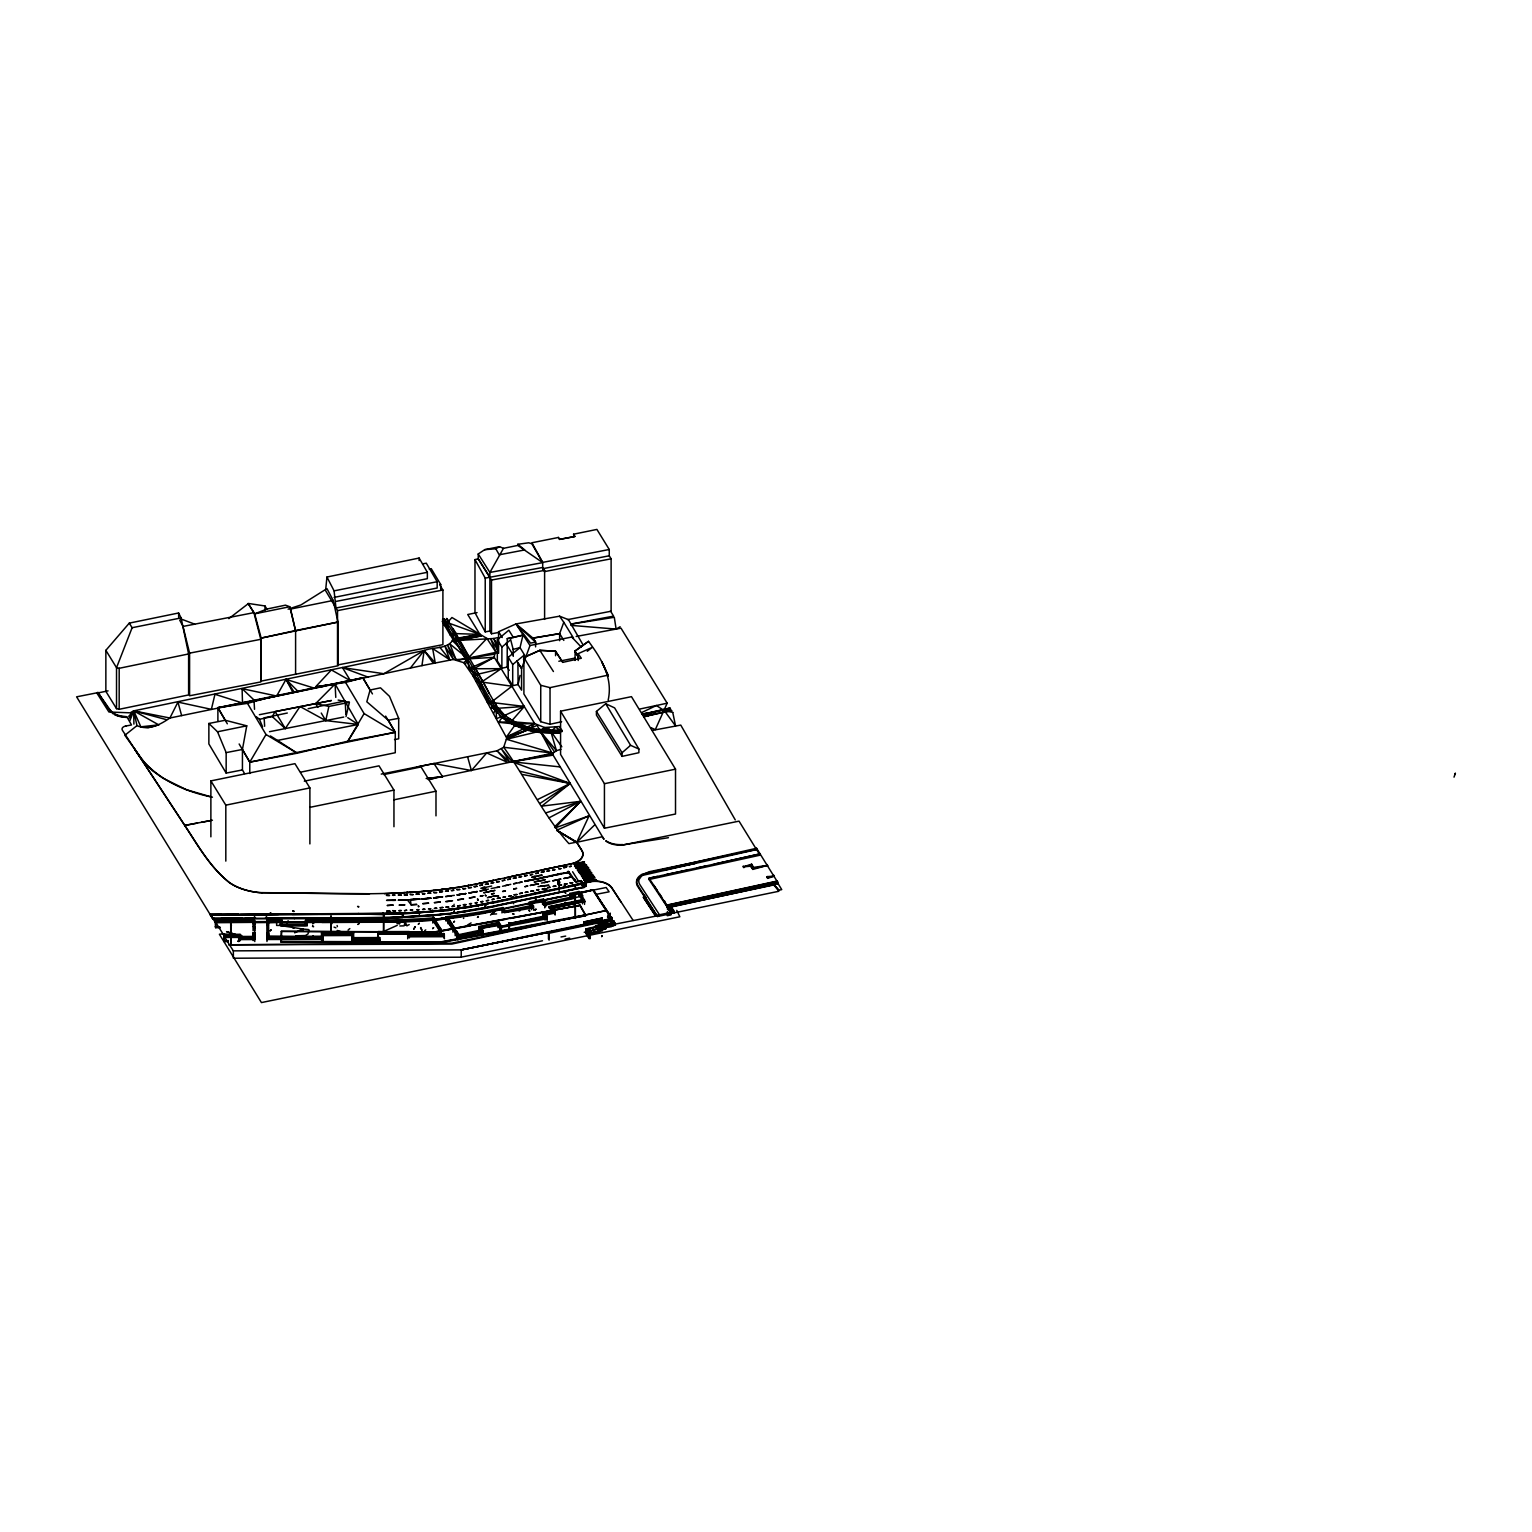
<?xml version="1.0" encoding="UTF-8"?>
<svg xmlns="http://www.w3.org/2000/svg" width="1532" height="1532" viewBox="0 0 1532 1532"><rect width="100%" height="100%" fill="white"/><g stroke="black" fill="none" stroke-linecap="round" stroke-linejoin="round"><path stroke-width="1.5" d="M105.861 650.334L105.861 691.334L116.528 708.665L119.17 709.297L188.608 694.934L188.608 653.953L181.102 617.913L178.593 612.992L129.282 623.122L105.861 650.334L116.528 667.684L116.528 708.665M119.17 709.297L119.19 668.297L116.528 667.684L132.116 627.718L129.282 623.122M496.1 906.063L449.834 913.781L384.704 918.53L212.718 918.874L210.363 915.025L278.498 914.451M240.294 934.941L223.653 934.999L215.686 922.283L253.029 922.264L254.676 928.181M446.77 618.602L448.819 621.8L446.789 618.43M463.985 908.323L493.898 902.405L448.646 910.41L401.863 914.029L210.363 915.025M583.883 880.153L585.281 876.534L583.596 876.4M585.473 866.748L585.454 878.008L585.798 867.763L584.515 867.227L585.664 867.112L582.045 867.782M586.545 934.635L589.188 938.695L590.318 938.465L587.139 932.548L586.009 932.777L589.188 937.641L590.28 936.32L590.299 937.412C581.605 929.847 612.819 935.497 599.108 924.849L599.127 925.864L585.99 928.909L586.009 933.831L587.139 933.601M585.128 868.012L585.875 886.262C585.071 882.738 586.718 885.802 584.803 884.5L585.933 886.434L585.952 884.768L585.53 886.415M586.545 932.528L588.173 930.996L588.173 932.05L586.009 931.724L587.139 931.494L586.009 931.724L590.318 938.465M587.062 934.386L589.226 933.658L588.116 932.854L587.062 934.386L587.139 929.388L586.009 929.637L590.299 936.358L589.188 936.588M587.656 934.386L587.599 933.084M587.656 932.299L587.656 931.245M588.116 934.941L588.116 935.995L589.226 934.712M588.633 935.746L588.633 934.692M588.671 923.413L588.671 921.307M589.743 937.603L588.633 936.799L588.633 937.852L590.28 937.354M585.837 930.441L589.188 935.535L590.28 935.267L587.139 929.388M602.306 929.752L605.676 929.005L602.325 922.417L610.215 920.272C619.407 927.013 605.14 928.871 606.021 921.192L602.21 922.092M611.115 558.816L609.257 555.79L609.257 549.49L596.905 529.421L573.543 534.208L574.845 536.506L559.62 539.379L558.318 537.502L531.872 542.768L542.692 562.397L542.692 568.717L544.607 571.589L611.115 558.816L611.115 611.23L567.549 619.637M610.751 918.53L612.053 918.223L612.149 920.387L610.081 920.828L610.751 918.549C606.653 916.806 609.602 911.54 609.621 916.519L607.572 916.979L613.355 925.615L615.424 925.194L614.121 921.153L612.838 921.441M613.451 925.232C608.07 930.613 602.478 912.67 609.545 926.056M614.16 921.153L614.198 923.317L612.149 923.777L612.8 921.498M760.063 855.143L756.578 849.571L642.502 875.385A17.733 9.977 -0.3 0 0 640.587 876.515A17.733 9.996 -0.1 0 0 637.676 886.415L657.477 916.5L671.533 913.551L659.603 894.056M657.477 916.5L637.676 885.113A17.733 9.996 -0.1 0 1 640.606 875.212A17.733 9.977 -0.3 0 1 642.502 874.063L756.578 848.268L756.578 849.571M509.237 670.384L507.188 667.09L507.245 638.633L522.987 635.129L520.018 647.634L508.241 657.285L508.241 678.408L512.703 685.666L518.084 684.555L520.057 675.42M593.899 877.147C589.954 879.406 578.119 877.951 588.633 875.385M585.875 886.262C585.281 877.664 584.803 873.738 585.473 878.008L585.281 876.227L584.439 879.081M586.162 866.901L585.76 885.975M584.726 867.533L585.722 867.706L585.856 886.243M585.818 876.4C586.43 884.596 586.775 871.153 585.55 878.851M585.703 884.883L585.473 867.418C584.975 887.602 585.454 876.4 584.573 867.399L585.052 866.576M585.09 878.966L584.726 867.342L587.675 866.576L585.664 866.135M585.798 873.834C586.603 875.327 584.707 873.757 587.369 874.695M586.469 878.755L586.22 876.534L586.22 878.736M584.918 876.878C585.569 882.681 583.922 874.389 585.473 877.913M586.316 884.941L585.205 885.151L585.569 867.629L585.703 878.487L586.105 876.84M230.911 920.253L230.815 944.689L230.681 920.234M390.296 912.402L388.036 912.689L389.377 912.632M575.343 894.228L575.343 918.453L575.209 893.979M583.577 878.296L585.53 877.913L585.454 876.323L585.511 884.902L584.745 867.074M388.554 912.593L389.588 912.555M575.017 660.464L575.132 651.043L588.537 641.333C601.272 658.645 613.145 677.584 608.166 700.143M388.802 912.517L390.737 911.923M390.2 912.306L387.979 911.387M559.142 881.245L559.142 890.724M583.979 924.428L583.864 921.862L583.845 924.236M334.091 597.403L427.351 578.675L427.351 572.298L419.117 558.05L326.948 577.028L334.091 590.854L335.968 608.013L437.175 588.02L437.175 581.72L426.317 563.202L423.138 563.776M566.591 866.767L565.174 866.997L565.768 866.212M667.435 911.559L667.32 915.696L670.939 914.949L666.975 905.067L777.126 881.053L777.72 882.011L777.72 883.773L667.607 907.787L666.975 905.067M582.945 878.43C582.849 874.427 587.177 880.019 584.879 876.4M584.86 877.989L585.492 877.051M584.86 878.947L584.764 876.515L585.703 877.108M585.377 874.676L586.507 875.021M280.93 942.218L281.275 931.36L435.758 931.896L579.881 905.469L585.722 915.676L440.737 942.716L280.93 941.74L440.737 942.218L585.722 915.676M281.677 931.571L281.352 941.433L440.661 941.912L585.167 914.987M585.281 886.626L585.55 867.591M100.748 697.003L97.914 692.636L76.6 696.83L210.095 914.413L238.245 914.164M582.39 876.63L584.994 876.113L585.205 878.698M586.124 873.987L586.028 875.155M237.881 941.012L238.571 941.357M238.13 941.318L239.107 941.108M126.045 725.977L131.503 724.981L126.83 716.708L121.162 716.019A17.082 9.766 1.7 0 1 110.381 710.293L97.914 692.636M517.759 545.43L517.854 544.281L528.751 542.788L531.872 543.764L542.692 562.627L489.895 572.451L478.233 553.99L484.667 549.682L499.509 546.694L503.473 548.322L517.759 545.43L542.692 562.627M126.735 717.129L123.594 716.823A17.867 10.169 1.8 0 1 114.804 714.429L109.73 710.465M403.625 922.551L403.337 921.575M114.785 714.429L114.766 714.755A17.848 10.169 1.8 0 0 123.575 717.148L126.696 717.455M561.344 729.845L559.486 726.551L544.549 727.509L534.649 723.564L494.262 657.324L494.645 654.087L498.34 650.928L493.725 638.518L452.438 640.721C446.138 649.549 433.211 646.734 424.173 650.525L133.744 710.867L130.143 712.82L108.944 712.016L96.918 693.134L108.063 690.875M485.089 888.962L484.61 886.798L480.837 888.292L485.51 888.33M485.318 894.975L486.219 896.009L485.261 895.416M350.483 680.744L342.44 667.588L383.862 673.716L421.932 665.616L424.173 650.525L383.862 673.716L350.483 680.744L331.372 669.924L315.898 686.508M444.625 618.947L453.606 633.539L452.438 640.721C475.609 661.422 481.623 694.245 503.128 716.076C519.52 729.558 541.639 733.196 562.282 731.492L555.446 727.125L550.907 731.875L556.461 750.661L552.956 753.15L428.788 779.386M559.123 885.63L559.678 882.126L558.433 880.134L557.878 883.658L559.678 885.515L558.433 880.134L559.678 885.515L557.878 883.658L559.678 882.126L557.878 880.249L557.878 883.658M565.634 865.676L564.925 866.154M585.626 874.351L586.086 874.197M416.551 767.072L497 750.795L503.702 747.271L506.728 738.06L472.699 675.459L463.87 662.724L453.357 659.469L421.932 665.616M479.937 688.557L480.952 682.487L501.194 668.68L468.869 668.756L467.777 658.568L453.606 633.539L450.236 635.033L442.174 621.264M242.439 769.926L226.161 773.086L208.869 743.939L208.869 723.468L225.223 720.251L246.748 725.823L242.439 749.454L242.439 769.926L244.526 773.545M270.858 913.57C270.877 912.957 269.575 912.612 270.743 912.861M270.532 920.138L271.509 920.502L270.858 919.449M293.933 911.559L292.765 910.793L293.876 910.946M293.914 917.477L294.508 918.625L293.589 918.013M358.737 907.001L357.588 906.427L358.699 906.58M358.335 913.474L359.311 914.278L358.411 913.761M383.345 914.413L382.962 913.129L383.804 913.8M383.402 920.196L384.092 921.67L383.862 920.272M403.299 916.27L402.476 914.93L403.395 915.715M419.04 912.88L419.404 914.202L419.04 912.785M454.276 910.851L454.046 912.172L454.487 911.291M513.431 896.603L512.416 896.718L513.392 897.178M513.335 903.478L513.756 903.727M528.866 904.282L528.578 903.574M565.289 885.936L564.14 885.362L565.174 885.439M564.963 892.716L565.863 893.213L565.289 892.198M312.643 925.749L313.6 926.726L312.471 926.381M330.931 923.145L331.927 923.7L331.199 922.379M477.697 900.184L477.544 898.786L478.156 900.261M478.539 906.618L477.888 905.91M528.904 910.602L529.823 911.214L529.21 909.97M535.76 892.83L535.032 892.39M535.683 898.614L535.53 900.012L535.97 899.131M574.864 880.632L574.557 879.119L574.749 880.555M574.73 886.568L575.745 887.641L574.998 886.224M293.512 911.406L293.206 911.119M418.562 906.925L418.159 905.699L419.002 906.35M433.441 917.477L433.633 918.587L433.001 917.093M523.504 659.469L524.48 654.892L520.018 647.634L513.163 649.377L513.258 656.366M388.094 912.727L389.32 912.363M346.002 716.593L349.392 702.326L328.882 706.424L325.741 720.595L269.498 731.702M610.291 913.129L610.234 914.547M463.43 918.453L463.813 918.108M589.169 936.55C589.609 933.658 594.244 930.939 598.418 931.667L596.963 927.971M599.989 927.205L607.457 923.375L603.646 924.294M288.016 920.77L288.342 921.077M345.294 920.751L344.106 920.655L345.332 920.617M403.778 920.885L404.333 920.215M576.262 894.535L575.955 894.152M595.431 927.09L595.699 926.056M598.744 925.271L599.012 924.236M597.94 930.939L598.208 929.905M601.253 929.139L600.333 926.094M603.302 925.385L603.57 924.351M231.466 921.115L230.872 920.406M595.757 925.979L602.631 924.332L595.565 925.673L596.695 929.024M602.133 922.149L602.038 923.451L606.193 921.441M546.713 889.46L544.53 890.13L545.775 890.245M254.523 709.297L254.044 700.871L362.835 677.776L370.093 690.013L366.818 701.79L388.285 720.251L395.275 732.277L395.275 752.729L300.578 772.166M608.261 914.642L607.572 916.979L609.621 916.519L609.621 914.413M610.272 917.649L609.621 919.909L611.689 919.468L615.424 925.194M613.355 925.615L615.328 923.03M610.291 920.751L606.749 921.326M611.555 922.685L608.166 923.49M504.641 878.008L572.834 863.473A17.829 10.322 0.3 0 0 581.892 850.643L576.702 842.313L589.111 815.809L556.691 830.267L576.702 842.313L602.287 836.759L604.01 839.287L553.109 755.123L537.081 725.345L506.517 739.267L552.956 753.131L503.702 747.271C526.453 778.582 542.864 814.756 568.927 843.634L576.645 842.14L581.911 850.49A17.829 10.494 -0.6 0 1 581.222 858.475A17.829 10.303 0 0 1 571.225 863.818L481.891 882.872C409.619 898.48 335.182 892.869 261.857 892.735M312.834 919.104L311.858 918.894L312.585 919.947M454.161 904.282L453.97 904.416M309.158 930.345L308.009 933.946L305.404 935.554L295.887 935.784M1454.021 777.145L1455.4 773.124L1454.921 774.541M545.373 889.632L545.928 888.886M498.589 653.341L498.589 631.739L515.978 623.945L529.995 645.527L521.589 668.546L521.589 690.166L518.084 684.555L517.931 663.069L521.589 668.546L516.763 660.809M576.166 636.469L621.015 628.177L667.167 703.188L655.332 729.596L651.023 727.738M559.64 640.702L559.64 633.616L563.795 622.279L559.563 616.19L515.978 623.945L530.532 643.095L535.606 642.176L535.606 646.887M129.933 720.595L133.744 710.867L169.899 718.01L276.66 696.026L286.005 679.385L314.347 688.174M465.517 664.237L467.777 658.568L486.889 638.404L496.023 652.345L458.26 660.177M331.314 916.213L330.682 916.059M433.365 910.908L432.503 910.065L433.384 911.329M493.63 713.337L495.966 708.416L524.346 706.463L511.094 721.668L498.609 722.3L503.128 716.076L524.346 706.463L487.329 701.943L480.952 682.487L472.699 675.459L501.194 668.68M490.527 915.083L492.519 912.957M276.66 696.026L242.094 688.653L242.516 703.035L214.959 694.283L211.378 709.354L177.942 702.096L169.899 718.01C160.439 724.464 148.719 731.051 136.98 725.613L124.858 735.264L144.908 763.376L152.702 770.883L162.852 778.122L186.368 789.689L211.378 796.946M254.733 934.233L253.163 937.067L240.313 937.105L240.294 934.309L223.653 934.367L224.227 941.586L228.364 941.567M444.72 625.611L451.94 617.511L486.889 638.404M256.418 716.842L259.444 719.293L272.236 716.555L275.147 711.614L331.391 700.507M217.889 721.323L217.889 707.688L247.475 703.36L266.013 734.517L249.773 762.132L249.773 773.507M385.662 716.114L395.275 732.277L347.86 741.201L358.258 724.464L335.087 684L315.975 686.757L345.581 682.449L364.099 713.586L347.86 741.201L297.189 753.208L249.773 762.132L239.145 743.977M403.242 920.617L404.276 920.292M231.045 920.502L231.715 921.058M585.569 867.284L585.779 876.859M128.937 718.374L133.744 710.867L166.031 719.542M503.473 548.322L489.895 572.451L489.895 631.031L491.504 633.769L498.436 632.505M272.236 716.555L285.278 728.6L300.023 706.52L325.741 720.595L358.258 724.464L347.745 717.723M529.727 729.251L506.556 736.854L515.729 724.081L534.649 723.564L529.727 729.251L506.728 738.06M585.645 867.552C583.022 865.14 586.852 884.692 585.875 876.419M410.385 668.067L424.173 650.525L435.26 662.858L432.656 648.553L449.814 659.832L444.912 646.121L453.357 659.469L447.497 645.163L456 659.583L494.262 657.324L473.503 668.967M485.07 888.637L485.472 887.928M575.189 879.885L574.079 879.732L575.113 880.23M544.186 889.039L545.124 889.498M404.467 924.6L405.712 923.202L404.467 924.6L407.014 925.654L409.197 924.639M585.722 884.634L585.205 886.377L585.339 876.859L585.511 884.577M331.18 916.327L331.065 933.543L331.238 916.749M383.709 914.298L383.594 931.322L383.575 914.547M402.916 916.098L402.265 915.37L403.261 916.002M381.238 774.1L433.958 763.53L471.416 770.539L486.716 752.94L507.36 762.285L497 750.795L509.582 761.864L501.538 749.052L512.224 761.806L570.23 783.446L541.753 806.138L580.628 801.313L555.197 827.874L589.111 815.809M444.299 624.922L446.635 622.318L479.88 634.363L467.72 614.504L477.065 612.589M565.117 866.901L566.878 866.614M128.707 716.325L133.744 710.867L158.754 724.866L148.374 727.585L140.848 726.819L133.744 710.867L133.897 724.119M463.87 662.724L467.777 658.568L494.645 654.087M317.89 707.382L315.649 703.609L335.087 684L335.776 697.386M554.584 826.859L580.628 801.313L545.909 812.898M576.702 842.313L594.416 825.173M622.069 756.387L622.069 752.748L630.59 745.318L638.882 749.052L638.882 752.71L622.069 756.387L596.427 715.08L596.427 711.442L605.695 703.724L614.619 707.899L638.882 749.052M485.567 912.363L484.208 912.612L533.098 902.348L529.287 903.171L531.489 906.561L528.348 907.231L530.876 905.623L531.489 906.561L505.177 912.229L502.975 908.84L467.03 915.447L501.979 909.28L504.2 912.727L533.519 907.825L531.317 903.516L542.539 901.831L544.741 905.316L574.079 898.384L571.876 895.014L578.062 893.845L582.486 900.165L548.82 907.672L552.937 911.693L542.864 914.049L545.047 917.63L499.853 926.458L497.957 923.451L480.856 927.052L480.856 931.245M604.891 926.209C618.756 922.781 610.655 924.256 605.638 927.99L602.421 923.049L602.631 924.332M507.188 667.09L501.883 668.201L497.325 660.924L497.325 639.802L508.835 630.207L513.373 637.484L522.987 635.129M501.883 668.201L501.883 647.078L510.099 640.223M512.703 685.666L512.703 664.543L524.48 654.892M506.517 739.267L540.087 731.147L544.549 727.509M587.273 651.272L592.386 647.289L578.1 653.685L578.215 660.503M348.204 929.886L349.851 928.583M491.734 701.828L511.937 686.221L475.916 681.28M588.537 641.333L574.73 651.119L578.732 657.879L575.132 651.043M424.67 930.652L425.762 929.924M540.068 803.381L570.23 783.446L520.363 771.343M321.529 933.754L340.793 933.16L347.572 931.494M664.543 900.835L664.601 902.195M467.317 925.156L471.09 922.896M570.862 625.362L616.113 629.097L620.115 626.722M301.249 930.671L299.276 931.111L302.838 929.024L308.755 929.598M299.276 931.111L302.857 929.024L302.934 930.02L302.857 929.024L280.433 925.539L280.394 922.398L268.387 922.8L268.54 938.58M231.447 925.424L231.255 925.06M288.38 925.711L287.327 925.251M231.198 925.098L231.313 925.405M519.884 910.851L519.08 910.966M484.667 549.682L495.793 548.762L499.509 546.694M433.02 911.272L434.399 911.214L431.507 911.483L463.985 907.844M286.848 923.853L287.135 924.524M575.687 897.541L574.251 897.024L575.247 897.58M549.03 817.82L580.628 801.313M228.843 618.622L248.222 603.704L253.91 612.647L260.785 639.323L260.785 681.932L189.585 695.777L189.585 653.149L183.017 626.435L179.704 620.096M537.655 799.513L570.23 783.446L522.278 774.464M641.889 712.457L656.405 705.505L667.167 703.188M399.622 923.7L399.143 922.015L399.622 923.7L396.941 923.566M294.642 932.835L302.857 929.024M494.262 657.324L468.869 668.756L476.72 674.808M506.556 736.854L534.649 723.564L511.094 721.668M578.1 653.685L581.337 658.243L562.761 662.36L555.58 651.138L539.838 650.353L523.906 657.534L540.739 685.302L540.739 721.725L550.026 724.272L561.65 721.725M485.414 888.675L485.242 887.909M562.761 662.36L555.331 651.177L539.838 650.353L523.906 657.324L523.906 693.958L540.739 721.725M670.193 708.244L643.421 715.329M554.469 751.791L540.087 731.147L548.36 727.777L561.823 746.793M378.098 933.926L397.248 925.347M266.855 609.047L254.676 613.853L248.203 603.436L264.998 605.963L266.855 609.047L285.45 605.159L289.797 606.729L295.599 630.916L295.599 674.233M503.128 716.076L496.56 718.604L495.966 708.416L487.329 701.943M389.473 911.827L388.802 911.655M601.118 902.329L609.142 914.029L593.324 889.92M493.17 912.861L494.472 912.421M560.942 749.301L556.461 750.68L540.087 731.147M565.557 866.116L564.523 866.346M247.475 703.36L264.749 698.707L217.889 707.688L225.223 720.251M345.581 682.449L362.835 677.776L372.448 693.919M312.624 923.815L313.964 922.953M588.575 929.445L591.314 933.007L587.694 928.641L591.275 933.026M599.069 924.179L606.212 922.456L606.021 921.192M587.694 928.737L590.471 933.199M589.322 928.794L596.254 926.879M597.02 927.913L603.857 925.251M601.597 928.028L608.702 925.309M598.284 929.847L605.121 927.186M440.699 589.226L440.699 584.477L439.684 584.707L442.901 590.031L442.901 644.666L337.519 664.984L337.519 610.617L325.588 590.624L326.948 577.028M542.864 914.049L552.937 911.693M773.603 884.002L777.72 883.045L781.741 889.613L778.85 890.245L773.603 884.002L778.831 891.279L673.027 913.091L669.139 905.91L667.626 906.235L673.027 913.091M586.009 929.637L589.092 928.909L592.271 933.792M598.763 930.575L609.257 926.381M599.261 931.475L592.252 933.314L589.092 928.909M585.013 863.608L578.943 864.048M714.084 864.182L760.063 853.879L777.126 881.379L667.014 905.297M574.864 864.067L578.311 863.301M579.058 863.148L580.322 862.861M579.747 862.995L584.496 861.942L573.294 863.531M573.964 864.259L575.534 863.914M574.768 864.967L579.67 863.895M575.783 865.618L577.2 865.312M576.051 865.561L577.947 865.14M583.845 863.857L577.392 865.274M582.198 865.101L586.622 865.044L583.903 865.618M576.281 866.384L575.209 866.614L582.849 864.967M578.885 866.691L575.055 866.652M580.283 866.403L579.211 866.633M582.792 865.867L584.86 865.408M491.657 886.032L485.433 887.392M582.677 866.767L586.354 865.982M490.566 891.26L495.028 890.398L483.806 892.754M490.776 891.222L484.016 892.716M646.657 713.299L670.116 708.071L663.586 709.393M646.715 713.376L663.643 709.642M648.266 715.54L671.61 710.503M648.304 715.789L643.804 716.784L665.214 711.882M535.664 876.361L541.83 875.002M581.873 867.821L576.013 868.184M487.348 897.771L491.37 896.89M686.987 865.12L695.605 863.225L663.26 870.253L669.79 868.855M759.393 854.013L760.063 855.182L649.032 879.502L649.032 878.2L706.673 865.829M696.983 867.955L760.063 853.86L756.578 848.268M642.157 714.123L646.657 713.127M642.157 714.295L646.715 713.203M665.214 712.054L671.61 710.676M537.138 876.036L539.819 875.442M540.087 875.653L542.079 875.212M488.153 897.312L492.959 896.258M493.074 896.22L498.704 896.048L493.764 896.354M538.019 886.607L549.011 885.266L540.47 886.071M588.537 920.981L588.365 923.566L588.537 921.115M597.537 919.028L597.537 921.268M602.038 918.185L583.845 921.977L602.038 918.051L601.961 920.521M611.651 917.304L610.368 917.572L611.651 917.304L611.689 919.468M597.346 919.085L597.633 921.249M777.72 882.011L667.607 906.025M777.72 883.773L777.126 882.815L666.975 906.829M587.062 932.299L588.173 932.05M588.173 933.103L587.062 933.333L588.709 932.854L588.709 933.907M586.545 933.582L587.656 933.352M288.093 609.162L300.961 604.929L326.948 588.614L333.21 600.448L337.959 622.069L337.959 665.788L261.149 681.108L261.149 638.097L254.676 613.853L289.797 606.729M498.015 637.58L493.725 638.518L498.436 646.217M670.844 709.335L664.409 710.714L656.405 705.505L640.108 708.971M577.353 870.119L588.728 868.127L578.196 870.348M586.009 878.698L586.22 876.534M493.323 902.31L490.642 902.865M688.442 869.831L664.888 874.868M753.725 867.38L767.57 865.369L752.787 869.429L750.699 866.212L743.288 866.844L751.638 864.182L753.725 868.242L751.638 864.182M743.288 866.844L751.638 865.025M545.047 917.63L500.849 926.688L498.915 922.973L478.807 927.339L481.01 931.016L458.891 935.439L447.995 918.281L485.912 912.44M750.699 866.212L752.787 868.587L767.57 865.369M584.113 922.609L601.885 918.511M584.113 922.838L601.904 918.76M584.113 923.26L601.885 919.162M584.113 923.49L601.885 919.392M584.113 923.911L601.885 919.832M593.037 920.004L593.152 922.226M587.062 931.245L588.173 930.996M540.739 685.302L550.026 687.638L608.166 675.114L601.904 661.958L608.166 676.187M483.844 882.394L486.64 881.781M492.232 880.594L493.878 880.23M495.966 879.789L500.141 878.889M511.803 876.381L518.505 874.944M522.987 873.987L524.767 873.604M526.587 873.202L528.578 872.78M499.183 881.379L496.464 881.953L499.375 881.685M515.939 877.779L513.239 878.353L516.15 878.085M488.21 884.079L485.299 884.366L488.287 884.06M491.197 888.541L499.7 886.875L496.904 887.488M519.214 882.604L521.952 881.934M488.421 889.135L480.148 891.03M502.534 886.281L510.769 884.328M513.565 883.734L522.048 882.087M539.015 878.621L524.882 881.475M535.721 884.27L530.129 885.477L538.613 883.849L536.181 884.175M491.6 893.941L494.281 893.367L491.485 893.96M508.567 896.335L511.362 895.722L508.892 896.258M542.117 889.135L544.913 888.522L542.424 889.058M501.653 900.299L502.956 900.012M507.245 899.092L518.429 896.699M532.408 893.692L533.442 893.462M538 892.486L540.796 891.892M543.592 891.298L541.83 891.662M582.198 892.141L580.762 892.428L582.945 895.99L545.679 903.612L543.477 900.146L606.193 887.507L609.123 891.816L596.044 894.362L601.099 902.329M543.477 900.146L559.889 896.622M481.891 882.872L493.266 880.44M535.894 878.947L524.672 881.168L553.033 875.672M541.313 877.606L558.491 874.523M486.736 889.575L482.944 890.456M505.234 885.611L508.03 885.017M513.622 883.811L516.418 883.217M536.123 879.234L544.607 877.434M578.866 871.938L578.119 871.229L581.988 870.425M544.53 882.394L549.701 881.302M544.664 882.547L541.313 883.083M581.394 883.753L583.405 887.449L581.394 883.753L493.649 902.329A319.269 184.491 -0.3 0 1 401.824 913.378L336.255 914.01M493.898 902.903L581.394 884.232M457.647 912.249L495.851 905.661L583.405 886.971M481.105 909.338L584.362 887.22L495.851 905.661M498.264 909.855L499.451 909.606L491.944 911.138M439.646 931.762L441.139 931.437L433.92 920.043L445.889 918.951L453.032 930.192L454.544 929.886L458.03 938.082L483.135 931.82L458.03 937.182L455.234 932.777L456.747 932.471M583.903 862.076L582.466 862.401M543.975 871.785L541.198 872.378L543.994 871.785M544.3 877.147L547.25 876.706M580.015 873.451L584.343 872.57M544.722 882.547L547.46 881.953M581.413 875.883L592.922 874.523L587.943 875.519M581.854 876.744L583.098 876.495M584.018 880.115L586.679 879.579M494.338 901.869L492.423 902.271L592.444 881.187A17.79 10.264 0 0 1 611.804 887.737L633.137 920.445M545.698 906.676L545.698 902.482L543.496 898.997L529.249 902.022L531.47 905.489L505.158 911.061L502.956 907.576L485.414 911.08A391.445 226.008 0 0 1 445.831 916.768L445.831 920.962M531.47 909.682L531.317 902.559L542.539 900.203L544.741 903.669L544.741 907.863M545.698 902.482L572.01 896.929L569.808 893.443L579.039 891.509L584.535 900.203L584.535 904.397M533.519 910.238L533.519 906.044L504.2 912.249L501.979 908.744L481.986 912.632A389.722 225.013 0 0 1 447.995 917.457L447.995 923.739M544.741 903.669L574.079 897.484L571.876 893.999L578.062 892.696L582.486 899.648L582.486 903.842M307.128 925.309L307.128 921.115L382.789 920.885A389.76 225.032 0 0 0 432.809 918.874L439.569 929.579L441.082 929.254L441.082 933.448M582.486 899.648L548.82 906.772L584.535 900.203M445.831 916.768L452.974 928.009L454.487 927.703L454.487 931.877M454.544 928.967L453.032 929.292L445.889 918.051L433.92 919.123L441.139 930.537L439.646 930.843L442.193 935.784M551.118 908.572L584.63 901.486L551.118 908.572L553.033 912.478M542.864 916.634L542.864 912.44L554.584 909.97L555.12 915.025M455.176 935.688L455.176 931.494L456.689 931.188L458.891 934.654L458.891 938.848M478.807 930.709L478.807 926.515L498.915 922.264L501.366 926.132L501.366 930.326M544.913 917.189L544.913 912.995L555.12 910.831M480.933 928.335L498.015 924.734L499.93 927.722L501.443 927.415L500.907 926.573L501.443 928.315L499.93 928.641L498.015 925.634L480.933 928.335L483.135 931.82M508.873 927.779L508.873 923.585L545.047 915.906L545.047 920.1M458.891 934.654L481.01 929.981L481.01 934.175M508.873 923.585L547.115 916.462L547.115 920.655M455.176 931.494L457.934 935.841L483.078 930.537L483.078 934.731M500.907 927.473L547.192 918.664L544.99 915.178L555.197 913.015L554.661 911.234L555.197 912.115L544.99 914.259L547.192 917.745L508.95 924.868M671.514 912.229L657.477 915.198M370.093 690.013L380.491 687.83L389.511 696.371L398.684 718.336L398.684 738.807L394.528 739.573M542.539 869.812L549.413 868.376M575.457 864.814L574.5 865.886M582.735 864.105L584.228 863.78M578.522 866.786L583.194 865.772M576.128 868.165L583.998 866.48M577.353 869.64L588.518 867.84M549.797 875.825L555.446 874.81M586.182 869.544L581.432 870.54M583.328 871.019L589.763 869.697L586.296 869.525M578.943 871.919L580.705 871.574M580.13 871.689L581.93 871.306M581.298 871.44L582.486 871.191M584.726 870.731L589.418 869.774M587.273 871.095L579.153 872.742L580.858 873.278M582.428 872.953L583.52 872.742M584.86 872.455L589.475 871.536M589.15 871.593L589.916 871.44M580.398 874.236L591.869 872.838L581.088 875.002M553.109 880.766L555.848 880.191M577.698 884.385L592.424 881.475A17.848 10.303 0 0 1 611.862 888.024L620.977 901.984M493.132 902.348L490.125 902.961M767.111 876.63L774.349 876.093L767.647 878.353L767.111 876.63L767.647 878.353M767.111 877.472L774.349 876.093M670.537 906.101L667.626 906.753L671.514 912.708C681.185 915.81 661.575 896.89 674.425 912.095M548.475 939.193L548.475 932.279L610.253 919.296M669.139 907.116L773.641 884.998L778.85 890.245M548.475 932.279L549.088 933.256L610.866 920.253L610.866 927.166M586.009 932.777L587.139 932.548M565.117 939.097L569.674 938.139M429.266 569.1L431.239 568.678L440.699 584.477M254.044 700.871L335.087 684M287.307 713.031L264.155 717.838L264.634 726.264M308.143 708.684L345.179 700.986L345.887 714.372M482.446 884.96L479.727 885.534L482.503 884.96M555.388 874.657L561.229 873.795M586.699 868.204L585.588 868.433M555.599 874.963L558.242 874.236M555.695 880.038L552.592 880.881M555.752 880.038L560.98 879.138L558.548 879.445M590.375 875.978L593.956 876.189L591.16 876.764M591.754 876.649L588.25 877.357M588.786 877.242L587.733 877.453M590.509 878.793L595.01 877.874L594.493 877.032M592.903 880.191L595.986 879.56L584.401 880.996L590.126 880.766M563.144 887.162L564.178 886.951M490.336 902.923L487.636 903.459L488.612 903.267M584.803 884.538L585.913 884.27M756.444 849.437L648.955 871.804L642.176 875.078L638.921 879.694A17.848 10.284 0 0 0 639.916 884.711L659.813 915.293L655.868 916.098L643.248 897.158L655.619 916.155L614.983 924.16L592.769 890.035L483.308 913.436A334.531 193.3 -0.3 0 1 402.629 921.996L325.263 922.072M657.381 876.457L649.032 878.2L661.728 897.254M612.111 918.434L461.209 949.878L233.343 950.855L233.4 958.228L461.228 957.213L461.228 949.84L612.168 919.43L461.228 949.936L612.168 919.43L593.305 889.766L579.115 892.677L584.63 901.486M119.19 668.297L188.608 653.953M362.835 677.776L217.889 707.688L227.33 723.813M318.867 687.255L323.386 686.317M334.685 684L345.964 681.683M553.722 867.476L555.676 867.074M557.208 866.767L561.938 865.791M558.05 874.102L560.942 873.508M560.98 873.489L569.195 872.34L563.872 873.068M480.014 890.877L486.774 889.652M558.625 874.504L566.974 872.78M563.719 878.468L569.827 877.319M564.274 878.449L567.032 877.874M583.232 878.372L584.267 878.162M584.611 878.085L587.024 877.606M586.335 879.636L588.422 879.215M587.905 879.33L591.199 878.64M576.338 882.03C570.344 877.893 561.784 860.161 575.496 881.589M590.184 880.747L592.807 880.211M568.736 886.013L574.27 884.883M489.895 631.031L485.223 631.854L474.977 612.666L474.977 559.601L478.233 558.835L491.504 580.034L491.504 633.769M442.595 619.292L444.471 622.873L442.576 619.464M210.88 836.836L210.88 780.899L294.948 763.664L309.885 787.927L309.885 843.921M560.578 711.193L631.471 696.658L675.516 769.16L675.516 814.028L604.431 828.218L560.578 754.395L560.578 711.193L604.431 783.695L604.431 828.218M304.293 781.167L379.017 765.847L393.954 790.11L393.954 826.725M210.88 780.899L225.817 805.162L309.885 787.927M383.689 774.598L421.051 766.938L435.988 791.201L435.988 815.867M309.885 807.345L393.954 790.11M393.954 799.819L435.988 791.201M604.431 783.695L675.516 769.16M566.668 872.493L569.004 872.034M569.732 877.147L572.164 876.84L569.866 877.3M567.97 877.683L569.368 877.396M580.973 880.67C583.941 882.93 578.675 879.349 576.779 881.475M574.385 884.845L577.124 884.29M489.512 902.865L490.795 902.616L487.099 903.574M333.21 600.448L290.582 609.066L295.599 630.916M529.995 645.527L571.742 637.025L573.485 638.059L563.795 622.279M208.869 723.468L217.525 731.779L246.748 725.823M575.592 881.704L576.76 881.475M576.779 881.953L579.153 881.455M579.46 881.398L582.735 883.16L581.183 880.613M488.019 900.337C491.217 900.146 482.772 901.563 487.77 900.376M577.507 884.213L578.694 883.983M461.228 957.136L542.481 940.782M560.999 936.952L565.691 936.09M584.209 932.26L588.901 931.399M457.628 640.663L481.259 635.914L452.763 638.94L450.236 635.033L446.635 622.318L444.05 618.966M569.253 866.576L571.149 866.193M586.986 868.146L588.384 867.859M132.116 627.718L181.102 617.913M334.091 590.854L427.351 572.298M569.961 866.767L571.206 866.174M587.311 871.076L590.816 871.248M585.071 876.208L590.26 875.998M259.387 714.716L331.276 700.545M343.743 717.053L325.741 720.595L321.26 713.05M270.36 735.935L277.483 740.416L358.258 724.464M475.092 886.473L477.084 886.415M482.848 895.569L480.148 896.105L482.944 895.741M487.272 903.535L484.61 904.052L485.587 903.88M337.519 610.617L442.901 590.031M558.835 661.25L575.113 658.051M474.614 884.309L473.675 884.481M474.269 886.626L476.892 886.109M475.246 886.779L474.077 886.664M183.017 626.435L253.91 612.647M336.14 601.387L437.175 581.72M542.692 562.397L609.257 549.49M542.692 568.717L609.257 555.79M189.585 653.149L260.785 639.323M217.525 731.779L226.161 752.614L242.439 749.454L249.773 762.132L395.275 732.277L364.099 713.586M456.593 638.844L479.88 634.363L453.606 633.539M560.291 766.938L512.224 761.806L552.669 754.05M485.567 912.363L491.542 911.214M507.245 638.633L513.373 637.484M212.45 820.214L184.759 825.422L122.407 730.285A5.956 3.39 1.2 0 1 126.007 725.919M428.137 779.501L434.207 778.352M197.475 823.048L184.759 825.422L134.586 749.014C151.113 776.513 181.925 791.087 212.45 797.195M201.477 822.301L209.348 820.807M471.511 892.486L477.275 891.586L468.677 893.003L471.626 892.62M652.498 730.381L680.763 725.096L735.264 819.907M474.977 559.601L485.223 578.119L542.692 567.472L544.607 570.364L544.607 619.388M570.613 624.118L613.585 616.132L610.445 610.923M388.285 720.251L398.684 718.336M468.409 887.717L471.416 887.507L468.409 887.717M474.365 891.95L477.218 891.509M435.682 931.686L580.168 905.182L585.722 915.198M470.65 925.768L435.682 932.184L281.275 931.36M475.303 924.907L505.598 919.353M510.252 918.491L580.168 905.182M491.504 580.034L544.607 570.364M479.88 634.363L452.763 638.94L457.359 640.165L481.259 635.914M465.173 886.051L466.168 885.879M475.36 905.757L478.195 905.259L466.149 907.27L468.945 906.829M475.092 905.814L472.296 906.274M559.64 633.616L532.983 638.059L535.606 642.176L515.978 623.945L533.002 638.135L559.64 633.616L563.833 640.414M463.353 888.924L465.728 888.522L462.702 888.694M544.856 888.79L544.99 888.79M462.97 894.037L465.881 893.635L457.206 894.841L465.843 893.558L462.951 893.941M469.213 906.791L472.048 906.331M512.224 761.806L553.109 755.123M570.689 624.233L614.294 617.281L616.113 629.097M475.954 914.068L468.39 915.274L472.737 914.585M668.431 837.698L621.073 845.147A17.848 10.303 0 0 1 605.829 841.011M456.976 889.613L460.002 889.479L456.996 889.652M464.617 904.512L466.207 904.646L464.79 904.876M464.445 904.55L463.181 904.742L464.617 904.895M462.99 907.748L465.824 907.116L458.566 908.189L459.83 908.016M462.76 907.787L459.906 908.208L461.017 908.036M452.955 890.226C457.168 889.996 447.306 890.896 453.223 890.513M460.251 916.442L467.72 915.37L434.341 919.353L465.268 915.696L452.361 917.496L459.983 916.481M457.781 905.91L460.423 905.527L457.532 905.929M292.957 928.086L294.106 927.952M575.419 896.89L574.615 897.771M574.538 897.714L575.687 897.522M331.812 933.658L330.376 933.16L331.812 933.697M513.718 913.666L512.569 913.857L514.005 914.355M448.148 888.694L446.884 888.866M448.493 896.048L454.334 895.358M456.345 908.706L450.465 909.472L453.415 909.089M445.659 896.584L451.5 895.818L445.62 896.507M452.457 909.012L456.536 908.668M447.478 901.544C439.493 902.118 462.09 899.552 447.574 901.525M450.791 909.223L443.878 910.046M448.531 907.116L445.774 907.078L448.799 907.097M447.363 909.836L450.255 909.491M449.929 917.764L451.71 917.534L444.261 918.396L446.655 918.128M439.799 897.197C451.48 895.914 418.198 899.61 442.71 896.871A296.461 171.393 -0.3 0 1 433.939 897.829L436.869 897.522M447.114 909.874L444.203 910.2L445.41 910.065M452.438 640.721L457.359 640.165M444.701 909.951L437.846 910.889L439.129 910.755M140.848 726.819L158.754 724.866M433.958 763.53L442.614 776.743L426.164 778.524M441.025 910.563L443.974 910.238M443.361 918.491L436.084 919.219L443.667 918.453M433.92 892.582L436.792 892.601L433.805 892.601M440.297 910.429L441.637 910.295M427.256 778.371L442.614 776.743M442.844 910.544L448.646 910.41M439.971 914.336L465.46 911.655M565.251 866.882L564.082 866.403M433.882 890.418L433.326 890.475M437.539 910.908L434.686 911.195L440.699 910.582M622.815 845.032L739.018 821.133L756.425 849.398M563.967 867.016L565.672 866.844M545.411 888.924L546.905 888.905M437.252 910.755L438.554 910.621M435.873 908.15C430.932 908.61 439.378 908.572 436.16 908.131M427.907 893.175L430.932 893.213L428.117 893.156M434.418 911.023L435.452 910.927M224.132 933.773L219.382 934.233L261.436 1002.579L679.844 916.768L676.78 910.372M349.258 931.494L342.383 932.145L337.231 930.441M422.621 893.96L425.053 893.75L422.296 893.654M428.022 898.288L431.009 898.192A298.434 172.484 -0.3 0 1 422.162 898.882L431.009 898.192A296.691 171.488 -0.3 0 1 410.346 899.686L411.055 904.589L407.34 899.858L398.454 900.146A299.832 173.212 -0.3 0 0 407.359 899.763L410.385 899.724M491.906 914.221L496.598 913.915M422.372 891.49L421.568 891.567M372.468 914.221L423.406 912.306M265.725 914.489L266.683 917.189A3.064 1.762 -0.1 0 0 269.44 918.3L384.704 918.051L422.123 915.887M320.705 914.278L384.666 914.202L433.345 911.425L431.201 911.712M425.36 912.153L430.224 911.789M210.095 914.106L212.718 918.377L384.704 918.051L449.834 913.781M425.111 915.657L434.054 915.466M421.951 912.249L424.996 912.019L418.619 912.478L421.74 912.076M416.168 894.094L418.964 893.903M419.155 894.228L416.13 894.113M538.421 729.749L548.111 730.668A64.133 37.036 0 0 0 556.403 730.668L561.938 730.19M559.199 730.553L561.938 730.362M413.276 899.38L419.232 899.169A295.772 170.837 -0.4 0 1 410.327 899.629L419.232 899.169M417.585 912.344L418.887 912.268L415.517 912.67L418.638 912.478M410.404 894.458L413.238 894.611L410.231 894.516M410.902 904.78L416.838 904.435L411.227 904.761M414.483 912.536L411.38 912.708L412.702 912.632M384.494 893.692L399.909 892.811A283.956 164.135 -0.3 0 0 468.428 885.553M415.383 912.67L412.395 912.842M411.744 920.943L419.308 920.521L410.806 920.962M410.595 912.938L412.185 912.842L404.218 913.225M401.69 917.074L333.689 918.128M408.278 912.861L409.599 912.785M404.812 892.601L403.663 892.658M409.044 913.015L402.054 913.11L403.452 913.053M559.199 730.381L536.277 729.232M405.157 912.995L406.516 912.938M398.473 900.222L401.48 900.107M401.824 913.11L219.976 914.566M353.662 939.001L378.136 939.039L353.662 939.001L353.624 932.413L321.529 932.509L321.567 937.316L266.951 937.68L266.97 939.499L323.195 939.327L323.137 933.428L352.015 933.333L352.092 940.782L379.783 940.686L379.783 938.867L378.174 939.767L378.117 933.85L407.742 933.754M399.507 913.378L402.686 913.283L396.29 913.474M400.158 921.402L411.112 920.981L386.773 921.651L394.624 921.517M396.807 921.479L403.031 921.307M396.252 913.283L397.248 913.264M395.869 913.283L397.841 913.436M553.761 733.234L559.601 732.851L553.78 733.311A67.791 39.143 0 0 1 544.856 732.909L534.974 731.607M395.084 895.071L393.341 895.109M394.567 895.071L392.441 895.128L393.513 895.435M392.556 900.356L395.486 900.299A295.868 170.818 -0.4 0 1 386.562 900.356L395.486 900.146M392.115 913.359L386.677 913.436L396.271 913.474L386.677 913.608L389.856 913.589M395.256 910.966L392.613 910.659L395.601 910.966M393.054 913.34L394.069 913.321M402.227 917.725L384.704 918.53M280.433 925.539L307.185 925.922L307.128 922.398L432.809 920.292L442.135 934.884L444.452 935.803L407.761 935.918M378.078 933.045L409.312 932.548L409.331 934.539L442.135 934.884L438.765 928.909M253.029 922.264L215.686 922.436M214.078 918.357L212.718 918.357L210.363 914.547L340.066 914.164L250.846 914.47M340.793 933.16L353.624 933.084M295.465 914.221L325.186 914.125M317.986 914.278L292.114 914.393M310.383 922.092L215.361 922.494L212.718 918.377L242.401 918.338M374.861 922.207L321.931 922.417M262.144 914.527L240.467 914.566M371.165 914.24L369.863 914.24L384.666 914.7M220.359 927.683L215.686 927.703L215.112 920.483L254.618 920.368L254.695 930.747M266.817 924.505L266.817 920.33L281.984 920.272L282.022 923.988L305.577 923.911L305.519 920.196L382.789 919.966A388.305 224.189 0 0 0 433.862 917.86L441.082 929.254M215.112 920.483L253.029 921.307L253.106 930.747M266.817 921.594L254.618 921.651L254.791 939.537L238.724 939.595L238.705 935.248L223.653 934.367M268.387 925.443L268.387 921.249L280.394 921.211L280.433 924.907L307.185 924.83L307.128 921.115M254.618 922.551L266.817 922.494M215.112 926.783L219.765 926.764M253.106 926.554L254.695 926.554M378.098 936.761L378.078 931.648L409.312 931.552L409.331 937.91M253.163 940.629L253.144 932.72L254.752 932.72L254.791 941.548M443.859 935.784L444.452 936.703L407.761 936.818L407.704 932.471L378.078 931.648M266.951 933.965L268.502 933.965M409.331 933.716L443.859 933.601L444.433 938.714M268.502 934.865L266.951 934.865L266.817 920.33M323.156 934.712L352.054 934.616M444.433 934.52L378.117 933.85M323.156 935.612L352.054 935.516M238.705 936.531L224.227 936.569L233.362 950.893M224.227 937.469L254.791 937.354M323.175 937.144L266.951 936.397L321.567 936.224L321.567 940.418M352.073 942.793L352.073 938.599L379.745 937.584L353.662 937.661L353.662 941.854M238.724 938.695L254.791 938.637M266.951 938.58L323.195 938.427M352.092 939.882L379.783 939.786M223.653 940.648L228.421 940.648M265.228 918.3L289.395 918.243M302.819 918.204L329.667 918.128M245.082 918.338L255.806 918.319M307.128 922.398L382.789 922.245M210.095 914.413L221.106 914.393M367.163 914.24L362.873 914.24M369.633 893.75L259.597 892.62A49.062 28.38 0.3 0 1 229.398 882.547C210.152 867.323 197.992 845.645 184.759 825.422C198.107 845.492 210.171 867.342 229.36 882.566A49.101 28.821 -0.3 0 0 261.838 892.773M305.577 925.405L276.641 925.443L276.603 921.9L305.538 921.728L305.577 925.232M221.144 918.377L251.612 918.434A3.007 1.743 -0.1 0 0 254.58 916.672L254.523 914.585M548.13 730.4L550.965 730.477M498.609 722.3L515.729 724.081M539.647 732.296L542.137 732.583M490.527 707.707L495.966 708.416M539.609 732.545L528.846 730.4M536.277 729.404L538.46 729.672M338.151 700.067L349.392 702.326M533.404 728.658L536.315 729.328M531.853 731.243L534.917 731.856M315.649 703.609L328.882 706.424M609.257 925.175L609.813 926.132M530.551 728.026L533.462 728.753M530.551 728.198L533.404 728.83M531.91 730.994L521.837 728.255L526.682 729.787M528.483 727.509L530.589 727.949M530.589 728.102L524.327 726.111M526.625 730.017L528.904 730.496M235.047 934.328L226.525 931.648L236.751 934.96M334.053 927.128L335.929 927.817M194.66 624.137L180.431 618.775M526.702 726.877L517.107 723.047M342.44 667.588L367.91 677.067M559.563 616.19L568.449 619.656L583.347 645.412M521.837 725.134L524.404 726.225M519.252 727.221L521.914 728.351M521.933 725.23L512.645 720.883M514.254 725.038L519.348 727.336M514.254 725.211L516.763 726.34M239.624 934.577L241.807 935.592M514.848 722.108L517.203 723.161M511.88 723.87L514.35 725.134M442.882 620.288L446.635 622.318M514.963 721.878L510.213 719.14M509.447 722.529L511.975 723.966M576.645 842.006L556.691 830.267L575.955 842.14M266.013 734.517L297.189 753.208L277.483 740.416M506.958 720.768L509.562 722.453M506.843 720.825L509.562 722.625M508.643 922.628L510.635 923.93M506.958 720.94L501.347 716.689L506.843 720.998M506.307 716.402L510.328 719.255M507.915 717.704L510.213 719.312M113.004 713.778L108.657 708.856M505.043 715.253L506.422 716.344L504.928 715.291M467.777 658.568L449.814 643.9L456 659.583M517.854 544.281L524.729 549.931L499.221 554.795L495.793 548.762M503.128 713.663L505.043 715.425M499.317 715.176L501.213 716.899L489.551 702.192M242.094 688.653L254.599 700.564M293.052 692.617L286.005 679.385L298.185 691.545M571.742 637.025L581.202 647.002M499.777 709.967L501.424 711.767M499.643 710.005L501.424 711.94M493.84 708.856L497.517 713.165M405.214 923.681L407.014 925.654M439.837 647.232L449.814 659.832M497.957 707.861L499.777 710.139M497.957 708.033L499.643 710.178M493.974 708.818L495.793 711.288M424.173 650.525L433.269 663.26M496.33 705.563L498.092 707.995M492.155 706.482L493.974 708.99M649.032 879.502L671.533 913.551M653.8 885.324L656.96 890.073M644.321 895.109L646.274 898.058M663.835 900.471L665.96 903.688M743.288 865.982L743.843 867.706M674.425 912.632L670.556 906.676M669.139 905.91L673.027 911.885M669.139 906.408L673.027 912.402M609.276 927.147L606.059 922.207L598.878 923.873L602.344 930.767M602.038 920.292L584.056 924.198M593.171 920.196L592.865 922.59M595.565 925.673L599.261 931.724M585.99 928.909L590.299 935.305M108.619 709.163L106.034 704.797M107.566 707.554L104.827 702.939M533.002 638.135L535.606 642.176M97.952 692.311L104.789 703.245M101.859 698.726L103.85 701.809M539.838 650.353L553.435 671.533M558.318 537.33L559.62 539.379L574.845 536.506L573.543 534.208M286.005 679.385L294.297 692.349M498.34 650.928L490.566 638.71L496.023 652.345M531.317 902.559L533.519 906.044M480.856 927.052L483.078 930.537M480.933 929.235L483.135 932.72M478.807 926.515L481.01 929.981M557.878 880.249L559.123 882.24M544.913 912.995L547.115 916.462M447.995 917.457L454.487 927.703M489.895 577.315L478.233 558.778L478.233 553.99M609.813 918.377L610.866 920.253M542.864 912.44L545.047 915.906M572.604 871.746L578.675 881.436M497.325 639.802L501.883 647.078M584.63 902.386L579.115 893.577L593.305 889.766M773.813 875.212L774.081 876.361M498.589 631.739L502.228 637.542M505.866 643.363L513.124 654.987M448.665 621.839L483.135 682.18L476.624 670.422M444.471 622.701L448.819 629.595M584.362 887.22L582.103 883.6L584.42 887.526M776.973 881.111L777.126 882.815M596.427 711.442L622.069 752.748M452.955 628.446L455.77 633.022M451.557 634.037L448.685 629.461L472.526 671.361M767.57 866.212L767.034 864.527M508.241 657.285L512.703 664.543M420.515 928.009L422.009 930.479L420.898 927.53M496.464 705.524L493.917 701.35L496.464 705.697M492.308 706.616L484.859 693.556L489.704 702.326M605.695 703.724L630.59 745.318M275.147 711.614L285.278 728.6M455.636 633.061L462.492 644.934M451.423 633.884L458.24 645.738M488.957 692.79L493.917 701.503M462.338 644.8L469.96 658.243M458.106 645.604L465.728 659.047M478.75 682.832L484.859 693.728L472.373 671.38M472.373 671.207L478.903 682.966M498.915 922.973L499.777 924.83M259.444 719.293L262.623 726.877M585.109 884.711L585.301 886.032M467.586 756.77L471.416 770.539M177.942 702.096L181.638 715.616M337.097 925.5L337.404 926.63M510.137 637.599L513.163 649.377M133.744 710.867L136.98 725.613M407.359 899.724L407.378 899.878A297.859 172.044 -0.4 0 1 398.454 900.146M585.454 876.323L585.492 877.836M595.335 932.356L592.367 928.066M589.073 928.43L586.258 930.02L599.318 926.151L599.299 925.137M605.638 927.99L605.676 929.005M601.808 929.005L601.846 930.001L588.786 933.869L591.831 932.413M600.544 927.071L600.582 928.086L587.522 931.935L597.518 928.813M178.593 612.992L178.689 617.3M268.387 921.249L268.54 937.814M253.144 932.72L253.163 936.435L240.313 936.473L240.313 940.667M667.492 907.231L667.492 909.51M602.038 917.898L601.865 920.636M588.709 934.96L588.709 935.995M579.039 891.509L579.039 895.684M569.808 893.443L569.808 897.637M555.58 651.138L555.58 655.715M554.584 909.97L554.584 914.144M550.026 687.638L550.026 724.272M549.088 933.256L549.088 940.169M543.496 898.997L543.496 905.297M542.539 900.203L542.539 904.378M509.409 924.428L509.409 928.622M502.956 907.576L502.956 911.77M501.979 908.744L501.979 912.938M499.853 926.458L499.853 930.652M498.915 922.264L498.915 926.458M497.957 923.451L497.957 927.645M485.223 578.119L485.223 631.854M457.934 935.841L457.934 940.035M456.689 931.188L456.689 937.469M452.974 928.009L452.974 932.203M443.859 933.601L443.859 937.795M439.569 929.579L439.569 933.773M433.862 917.86L433.862 922.053M432.809 918.874L432.809 923.068M419.117 558.05L419.117 560.559M407.704 932.471L407.723 938.829M379.745 937.584L379.745 942.697M352.015 933.333L352.015 937.527M323.137 933.428L323.175 941.337M305.519 920.196L305.519 924.39M281.984 920.272L281.984 924.466M268.502 936.875L268.502 932.682L266.951 932.682L266.97 941.51M264.998 605.963L264.998 610.1M254.618 920.368L254.618 924.562M254.752 932.72L254.752 936.914M238.705 935.248L238.724 941.606M226.161 752.614L226.161 773.086M225.817 805.162L225.817 861.118M224.227 935.286L224.227 941.586M215.686 921.421L215.686 927.703M622.701 844.572A17.829 9.575 0.6 0 1 606.117 840.896M493.63 901.965A319.288 184.491 -0.3 0 1 401.824 913.053M481.125 909.05A327.178 189.106 -0.3 0 1 402.207 917.438M404.122 925.845A388.305 224.189 0 0 1 399.852 925.979M587.599 935.19L587.599 936.243L589.743 934.463L587.599 935.19M585.741 884.443L585.607 885.707L585.722 884.558M415.191 926.668L413.697 929.215L415.191 926.668M604.834 926.285L604.566 927.32L604.834 926.285M601.999 935.688L601.712 936.722L602.057 935.631M531.91 877.185L535.702 877.127L534.917 875.998L531.968 877.166M543.266 880.44L534.113 881.953L545.335 879.617L543.266 880.44M525.304 892.352L528.138 892.122L525.323 892.352M553.243 886.377L556.097 886.166L553.263 886.377M295.599 630.533L261.149 638.097L337.959 622.069L295.599 630.533M558.835 885.209L561.67 884.998L558.854 885.209M516.533 888.388L513.737 889L516.533 888.388M492.825 899.322C489.034 900.452 497.708 898.518 492.844 899.322M514.139 894.745L516.954 894.535L514.139 894.745M522.355 892.984L519.559 893.596L522.355 892.984M497.364 898.346L500.198 898.135L497.364 898.346M530.895 891.145L533.73 890.935L530.915 891.145M538.364 889.556C533.059 890.647 541.313 889.652 538.364 889.556M587.139 930.441L586.009 930.69L587.139 930.441M510.443 878.966L507.647 879.56L510.443 878.966M493.591 882.585L490.891 883.16L493.687 882.566M504.775 880.172L502.056 880.766L504.851 880.153M521.531 876.572L518.831 877.166L521.627 876.553M527.123 875.385L524.423 875.959L527.219 875.366M531.853 874.37C526.376 875.94 535.74 873.929 531.853 874.37M502.592 891.394L505.445 890.954L502.802 891.528M527.659 886.013L524.959 886.664L527.659 886.013M504.813 896.756C499.087 897.886 508.03 896.814 504.813 896.756M538.268 872.991L535.606 873.566L538.383 872.972M549.528 887.162C543.745 888.407 552.707 887.277 549.528 887.162M480.129 883.179L478.884 883.428L480.129 883.179M606.749 910.429L451.863 943.176L228.728 944.784L451.863 944.076L606.749 910.429M549.49 870.636L546.79 871.191L549.567 870.616M564.427 884.041L567.261 883.849L564.446 884.041M553.952 869.697C549.126 870.999 558.337 869.18 553.952 869.697M570.019 882.892L572.853 882.7L570.038 882.892M596.542 880.383L593.478 881.034L597.078 881.226L596.58 880.383M558.778 868.701L560.865 868.625L558.778 868.701M477.371 883.753L476.126 884.002L477.371 883.753M566.265 867.169L563.546 867.725L566.342 867.169M482.35 901.448C477.161 902.386 485.587 901.601 482.35 901.448M484.227 904.129L481.546 904.646L484.284 904.129M471.837 884.845L470.592 885.075L471.837 884.845M481.067 904.512L478.444 905.201L481.182 904.703M469.041 885.362L467.815 885.592L469.041 885.362M476.682 902.501C471.569 903.344 479.593 902.769 476.682 902.501M474.882 897.005L469.213 898.001L474.92 897.005M470.975 903.497C466.015 904.263 473.694 903.823 470.975 903.497M485.759 905.316L484.916 906.178L485.759 905.316M460.098 894.497L457.225 894.937L460.098 894.497M463.487 898.939L457.723 899.801L463.487 898.939M453.798 887.89L452.763 888.043L453.798 887.89M450.983 888.311L449.814 888.464L450.983 888.311M459.581 908.246L456.708 908.648L459.638 908.246M271.049 929.943L270.168 930.805L271.049 929.943M358.909 923.566L358.048 924.428L358.909 923.566M313.122 936.186L312.26 937.029L313.122 936.186M419.232 923.336L418.37 924.179L419.232 923.336M565.48 902.501L564.599 903.363L565.48 902.501M478.386 916.538L477.524 917.381L478.386 916.538M535.932 909.204L535.07 910.046L535.932 909.204M384.034 930.767L383.172 931.628L384.034 930.767M454.468 921.345L453.587 922.207L454.468 921.345M433.575 927.703L432.694 928.564L433.575 927.703M403.586 932.509L402.725 933.352L403.586 932.509M529.421 920.502L528.54 921.364L529.421 920.502M445.314 889.077L444.012 889.249L445.314 889.077M448.321 890.858L445.429 891.241L448.397 891.05M452.878 906.197C448.627 907.308 458.26 905.738 452.878 906.197M442.48 889.441L441.139 889.594L442.48 889.441M442.518 891.605L439.607 891.95L442.518 891.605M439.607 889.786L438.305 889.939L439.607 889.786M436.735 890.111L435.452 890.245L436.735 890.111M442.844 907.423L439.914 907.748L442.882 907.519M440.297 902.042L434.437 902.654L440.297 902.042M431.028 890.705L429.688 890.839L431.028 890.705M428.137 890.992L426.796 891.107L428.137 890.992M425.264 891.241L423.924 891.356L425.264 891.241M430.281 908.668C424.958 909.07 433.326 909.242 430.281 908.668M431.315 911.502L425.13 912.019L431.335 911.502M435.567 919.257L428.06 919.889A273.424 157.968 -0.3 0 0 435.548 919.238M430.818 919.64L422.296 920.292L430.818 919.64M428.5 903.191L422.679 903.669L428.577 903.191M423.598 909.223C419.462 909.912 428.596 909.165 423.598 909.223M427.505 919.947L419.73 920.483L427.505 919.947M419.481 891.72L418.14 891.816L419.481 891.72M416.551 891.93L415.249 892.026L416.551 891.93M417.681 909.625C413.563 910.123 422.621 909.893 417.681 909.625M413.659 892.122L412.357 892.198L413.659 892.122M418.504 920.54L403.682 921.287L418.504 920.54M410.787 892.294L409.446 892.371L410.787 892.294M412.568 909.931L410.423 910.046L412.568 909.931M407.876 892.447L406.555 892.524L407.876 892.447M407.32 894.937L404.314 894.88L407.32 894.937M406.631 910.219L404.544 910.678L406.631 910.219M401.729 892.735L400.752 892.773L401.729 892.735M401.384 895.205L398.377 894.975L401.384 895.205M402.016 905.163C391.905 905.221 412.089 904.359 402.016 905.163M400.35 913.168L398.971 913.206L400.35 913.168M399.89 910.487C395.524 911.157 404.888 910.506 399.89 910.487M402.82 921.307L387.347 921.632L402.82 921.307M389.492 895.492L386.504 895.377L389.492 895.492M393.035 905.086L387.117 905.508L393.054 905.086M385.26 921.651L375.742 921.728L385.26 921.651M389.645 910.697L386.658 911.1L389.645 910.774M672.74 712.361L664.409 710.714L675.555 725.919L672.74 712.361M503.262 713.778L501.309 711.805L503.128 713.835M489.091 692.943L483.135 682.008L488.957 692.962"/></g></svg>
